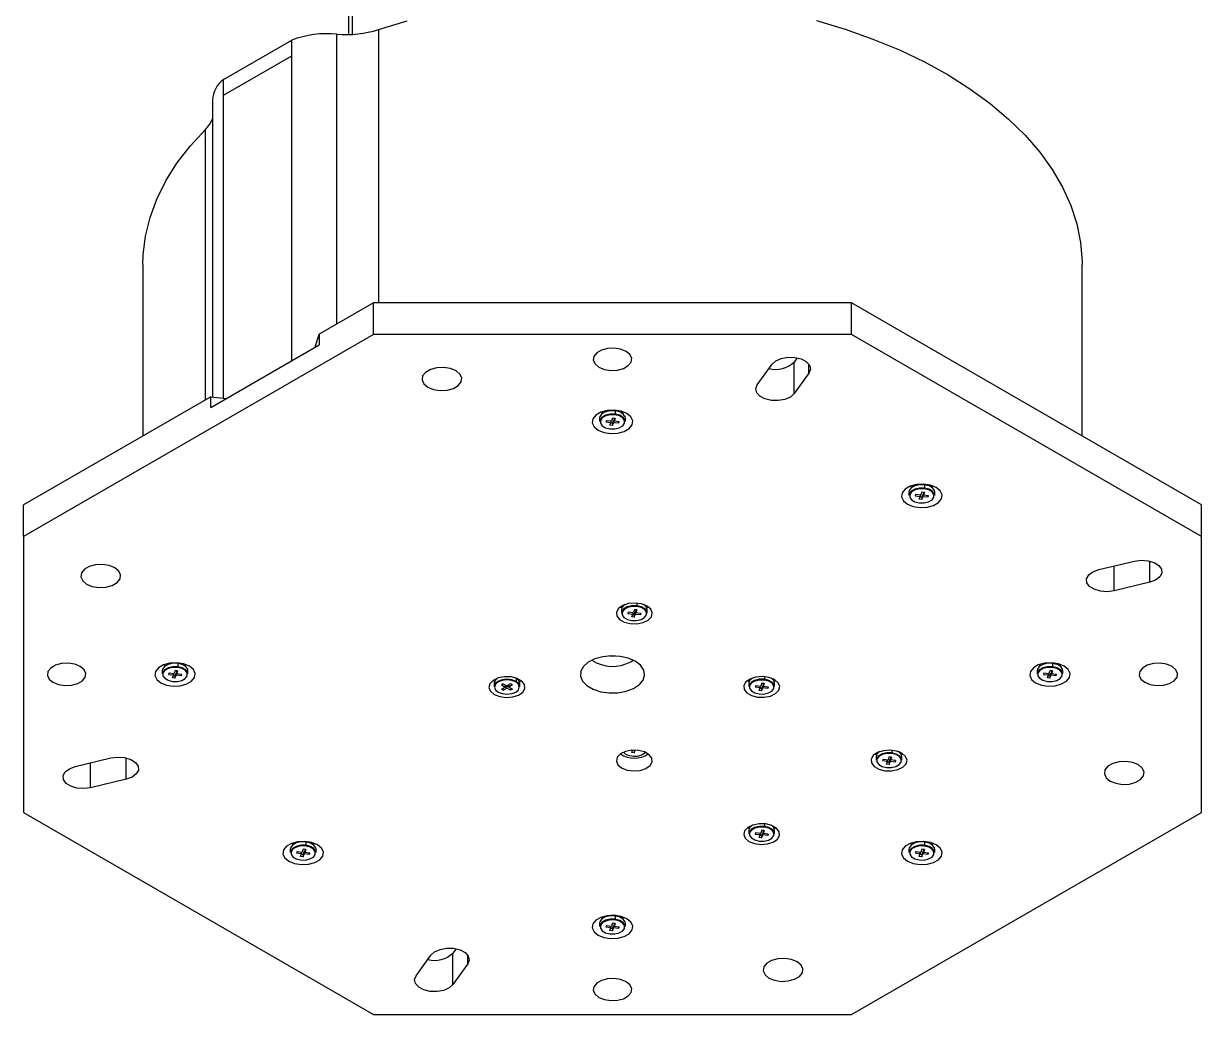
# Model space of a CAD drawing. Header units: millimetres. Extents: x 1258 to 2922, y -135 to 1239.
# Drawn here: x 1635.6 to 1727.1, y 7.3 to 84.3 of the extents above; entities that cross this region are included whole.
import ezdxf

# ---------------------------------------------------------------- set-up
doc = ezdxf.new("R2010")
doc.units = ezdxf.units.MM
doc.header["$LTSCALE"] = 6

msp = doc.modelspace()

# ---------------------------------------------------------------- linework, layer by layer
at = {"color": 8, "linetype": 'Continuous', "lineweight": 25}
for p, q in [((1661.14, 87.977), (1661.14, 83.459)), ((1659.932, 60.943), (1659.932, 83.479)), ((1663.17, 83.831), (1663.17, 62.594)), ((1649.721, 55.048), (1649.721, 76.066)), ((1696.628, 57.138), (1696.628, 57.823)), ((1681.466, 54.254), (1681.466, 54.224)), ((1705.508, 48.505), (1705.508, 48.475)), ((1720.346, 40.214), (1720.346, 42.151)), ((1723.117, 40.877), (1723.117, 42.531)), ((1683.266, 39.253), (1683.266, 39.052)), ((1647.466, 34.626), (1647.466, 34.596)), ((1715.466, 34.626), (1715.466, 34.596)), ((1673.868, 33.437), (1673.868, 33.18)), ((1693.165, 33.538), (1693.165, 33.337)), ((1703.065, 27.824), (1703.065, 27.622)), ((1640.796, 24.907), (1640.796, 26.844)), ((1643.568, 25.57), (1643.568, 27.223)), ((1693.165, 22.109), (1693.165, 21.907)), ((1657.424, 20.747), (1657.424, 20.717)), ((1705.508, 20.747), (1705.508, 20.717)), ((1681.466, 14.998), (1681.466, 14.969)), ((1670.111, 11.215), (1670.111, 11.9))]:
    msp.add_line(p, q, dxfattribs=at)
at = {"color": 7, "linetype": 'Continuous', "lineweight": 25}
for p, q in [((1660.847, 87.569), (1660.847, 83.448)), ((1651.135, 79.953), (1656.438, 83.015)), ((1656.438, 81.79), (1656.438, 83.015)), ((1651.135, 78.728), (1656.438, 81.79)), ((1656.438, 58.109), (1656.438, 81.79)), ((1651.135, 78.728), (1651.135, 79.953)), ((1650.276, 78.356), (1650.276, 55.274)), ((1651.135, 55.187), (1651.135, 78.728)), ((1644.864, 65.564), (1644.864, 52.244)), ((1717.864, 52.244), (1717.864, 65.564)), ((1662.792, 62.594), (1658.555, 60.148)), ((1662.792, 60.144), (1662.792, 62.594)), ((1699.935, 62.594), (1662.792, 62.594)), ((1699.935, 60.144), (1699.935, 62.594)), ((1727.138, 46.89), (1699.935, 62.594)), ((1662.792, 60.144), (1635.589, 44.44)), ((1658.253, 59.157), (1658.555, 60.148)), ((1658.555, 60.148), (1658.555, 59.332)), ((1699.935, 60.144), (1662.792, 60.144)), ((1727.138, 44.44), (1699.935, 60.144)), ((1650.137, 54.472), (1658.555, 59.332)), ((1692.616, 56.223), (1693.764, 57.823)), ((1695.72, 58.322), (1695.48, 57.987)), ((1695.48, 55.538), (1695.48, 57.987)), ((1696.628, 57.138), (1695.48, 55.538)), ((1650.137, 55.288), (1635.589, 46.89)), ((1650.137, 54.472), (1650.137, 55.288)), ((1650.137, 55.288), (1651.34, 55.166)), ((1680.864, 54.209), (1680.864, 54.146)), ((1681.569, 54.205), (1681.569, 53.944)), ((1681.864, 54.146), (1681.864, 54.209)), ((1680.364, 53.64), (1680.364, 53.379)), ((1680.895, 53.462), (1680.854, 53.349)), ((1680.854, 53.349), (1681.245, 53.302)), ((1680.895, 53.462), (1681.286, 53.415)), ((1681.163, 53.076), (1681.245, 53.302)), ((1681.359, 53.215), (1681.22, 53.232)), ((1681.245, 53.42), (1681.245, 53.302)), ((1681.368, 53.641), (1681.286, 53.415)), ((1681.359, 53.215), (1681.441, 53.441)), ((1681.359, 53.052), (1681.441, 53.278)), ((1681.359, 53.215), (1681.359, 53.052)), ((1681.564, 53.617), (1681.368, 53.641)), ((1681.482, 53.436), (1681.441, 53.441)), ((1681.441, 53.441), (1681.441, 53.278)), ((1681.832, 53.231), (1681.441, 53.278)), ((1681.507, 53.624), (1681.482, 53.554)), ((1681.564, 53.617), (1681.482, 53.391)), ((1681.482, 53.554), (1681.482, 53.391)), ((1681.873, 53.344), (1681.482, 53.391)), ((1681.832, 53.349), (1681.832, 53.231)), ((1681.873, 53.344), (1681.832, 53.231)), ((1682.364, 53.379), (1682.364, 53.64)), ((1681.359, 53.052), (1681.163, 53.076)), ((1704.405, 47.892), (1704.405, 47.63)), ((1704.936, 47.713), (1704.895, 47.6)), ((1704.905, 48.46), (1704.905, 48.397)), ((1704.936, 47.713), (1705.328, 47.666)), ((1705.287, 47.671), (1705.287, 47.553)), ((1705.41, 47.892), (1705.328, 47.666)), ((1705.4, 47.467), (1705.482, 47.693)), ((1705.606, 47.868), (1705.41, 47.892)), ((1705.524, 47.688), (1705.482, 47.693)), ((1705.482, 47.693), (1705.482, 47.529)), ((1705.549, 47.875), (1705.524, 47.806)), ((1705.606, 47.868), (1705.524, 47.642)), ((1705.524, 47.806), (1705.524, 47.642)), ((1705.915, 47.595), (1705.524, 47.642)), ((1705.61, 48.457), (1705.61, 48.195)), ((1705.905, 48.397), (1705.905, 48.46)), ((1706.405, 47.63), (1706.405, 47.892)), ((1635.589, 44.44), (1635.589, 46.89)), ((1704.895, 47.6), (1705.287, 47.553)), ((1705.205, 47.327), (1705.287, 47.553)), ((1705.4, 47.303), (1705.205, 47.327)), ((1705.4, 47.467), (1705.261, 47.483)), ((1705.4, 47.303), (1705.482, 47.529)), ((1705.4, 47.467), (1705.4, 47.303)), ((1705.874, 47.482), (1705.482, 47.529)), ((1705.874, 47.6), (1705.874, 47.482)), ((1705.915, 47.595), (1705.874, 47.482)), ((1727.138, 44.44), (1727.138, 46.89)), ((1635.589, 44.44), (1635.589, 22.997)), ((1727.138, 22.997), (1727.138, 44.44)), ((1719.159, 41.868), (1721.931, 42.531)), ((1723.117, 40.877), (1720.346, 40.214)), ((1681.975, 38.964), (1682.092, 38.891)), ((1682.061, 38.748), (1682.061, 38.487)), ((1682.592, 38.57), (1682.551, 38.457)), ((1682.551, 38.457), (1682.942, 38.409)), ((1682.592, 38.57), (1682.983, 38.522)), ((1682.942, 38.527), (1682.942, 38.409)), ((1683.065, 38.748), (1682.983, 38.522)), ((1683.056, 38.323), (1683.138, 38.549)), ((1683.261, 38.725), (1683.065, 38.748)), ((1683.179, 38.544), (1683.138, 38.549)), ((1683.138, 38.549), (1683.138, 38.386)), ((1683.204, 38.731), (1683.179, 38.662)), ((1683.261, 38.725), (1683.179, 38.499)), ((1683.179, 38.662), (1683.179, 38.499)), ((1683.57, 38.451), (1683.179, 38.499)), ((1683.529, 38.456), (1683.529, 38.338)), ((1683.57, 38.451), (1683.529, 38.338)), ((1684.061, 38.487), (1684.061, 38.748)), ((1682.86, 38.183), (1682.942, 38.409)), ((1683.056, 38.16), (1682.86, 38.183)), ((1683.056, 38.323), (1682.917, 38.34)), ((1683.056, 38.16), (1683.138, 38.386)), ((1683.056, 38.323), (1683.056, 38.16)), ((1683.529, 38.338), (1683.138, 38.386)), ((1682.778, 34.699), (1682.968, 34.826)), ((1646.364, 34.013), (1646.364, 33.751)), ((1646.864, 34.581), (1646.864, 34.518)), ((1647.368, 34.013), (1647.286, 33.787)), ((1647.564, 33.989), (1647.368, 34.013)), ((1647.507, 33.996), (1647.482, 33.927)), ((1647.564, 33.989), (1647.482, 33.763)), ((1647.482, 33.927), (1647.482, 33.763)), ((1647.569, 34.578), (1647.569, 34.316)), ((1647.864, 34.518), (1647.864, 34.581)), ((1648.364, 33.751), (1648.364, 34.013)), ((1714.364, 34.013), (1714.364, 33.751)), ((1714.864, 34.581), (1714.864, 34.518)), ((1715.368, 34.013), (1715.286, 33.787)), ((1715.564, 33.989), (1715.368, 34.013)), ((1715.507, 33.996), (1715.482, 33.927)), ((1715.564, 33.989), (1715.482, 33.763)), ((1715.482, 33.927), (1715.482, 33.763)), ((1715.569, 34.578), (1715.569, 34.316)), ((1715.864, 34.518), (1715.864, 34.581)), ((1716.364, 33.751), (1716.364, 34.013)), ((1646.895, 33.834), (1646.854, 33.721)), ((1646.854, 33.721), (1647.245, 33.674)), ((1646.895, 33.834), (1647.286, 33.787)), ((1647.163, 33.448), (1647.245, 33.674)), ((1647.359, 33.424), (1647.163, 33.448)), ((1647.359, 33.588), (1647.22, 33.604)), ((1647.245, 33.792), (1647.245, 33.674)), ((1647.359, 33.588), (1647.441, 33.814)), ((1647.359, 33.424), (1647.441, 33.65)), ((1647.359, 33.588), (1647.359, 33.424)), ((1647.482, 33.809), (1647.441, 33.814)), ((1647.441, 33.814), (1647.441, 33.65)), ((1647.832, 33.603), (1647.441, 33.65)), ((1647.873, 33.716), (1647.482, 33.763)), ((1647.832, 33.721), (1647.832, 33.603)), ((1647.873, 33.716), (1647.832, 33.603)), ((1672.075, 33.249), (1672.171, 33.188)), ((1672.161, 33.033), (1672.161, 32.772)), ((1672.171, 33.188), (1672.192, 33.176)), ((1672.878, 32.984), (1672.737, 32.902)), ((1672.878, 32.984), (1673.161, 32.821)), ((1673.444, 32.984), (1673.161, 32.821)), ((1673.585, 32.902), (1673.444, 32.984)), ((1674.13, 33.176), (1674.247, 33.249)), ((1674.161, 32.772), (1674.161, 33.033)), ((1691.874, 33.249), (1691.991, 33.176)), ((1691.96, 33.033), (1691.96, 32.772)), ((1692.965, 33.033), (1692.883, 32.807)), ((1693.161, 33.01), (1692.965, 33.033)), ((1693.104, 33.017), (1693.078, 32.947)), ((1693.161, 33.01), (1693.078, 32.784)), ((1693.96, 32.772), (1693.96, 33.033)), ((1714.895, 33.834), (1714.854, 33.721)), ((1714.854, 33.721), (1715.245, 33.674)), ((1714.895, 33.834), (1715.286, 33.787)), ((1715.163, 33.448), (1715.245, 33.674)), ((1715.359, 33.424), (1715.163, 33.448)), ((1715.359, 33.588), (1715.22, 33.604)), ((1715.245, 33.792), (1715.245, 33.674)), ((1715.359, 33.588), (1715.441, 33.814)), ((1715.359, 33.424), (1715.441, 33.65)), ((1715.359, 33.588), (1715.359, 33.424)), ((1715.482, 33.809), (1715.441, 33.814)), ((1715.441, 33.814), (1715.441, 33.65)), ((1715.832, 33.603), (1715.441, 33.65)), ((1715.873, 33.716), (1715.482, 33.763)), ((1715.832, 33.721), (1715.832, 33.603)), ((1715.873, 33.716), (1715.832, 33.603)), ((1672.454, 32.363), (1672.468, 32.355)), ((1672.737, 32.902), (1673.02, 32.739)), ((1672.737, 32.576), (1673.02, 32.739)), ((1672.878, 32.494), (1672.737, 32.576)), ((1672.878, 32.494), (1673.161, 32.657)), ((1672.878, 32.657), (1672.878, 32.494)), ((1673.02, 32.902), (1673.02, 32.739)), ((1673.02, 32.739), (1673.161, 32.821)), ((1673.302, 32.739), (1673.161, 32.821)), ((1673.161, 32.821), (1673.161, 32.657)), ((1673.444, 32.494), (1673.161, 32.657)), ((1673.585, 32.902), (1673.302, 32.739)), ((1673.302, 32.902), (1673.302, 32.739)), ((1673.585, 32.576), (1673.302, 32.739)), ((1673.444, 32.657), (1673.444, 32.494)), ((1673.585, 32.576), (1673.444, 32.494)), ((1692.491, 32.855), (1692.45, 32.742)), ((1692.45, 32.742), (1692.842, 32.694)), ((1692.491, 32.855), (1692.883, 32.807)), ((1692.76, 32.468), (1692.842, 32.694)), ((1692.955, 32.445), (1692.76, 32.468)), ((1692.955, 32.608), (1692.816, 32.625)), ((1692.842, 32.812), (1692.842, 32.694)), ((1692.955, 32.608), (1693.037, 32.834)), ((1692.955, 32.445), (1693.037, 32.671)), ((1692.955, 32.608), (1692.955, 32.445)), ((1693.078, 32.829), (1693.037, 32.834)), ((1693.037, 32.834), (1693.037, 32.671)), ((1693.429, 32.623), (1693.037, 32.671)), ((1693.078, 32.947), (1693.078, 32.784)), ((1693.47, 32.736), (1693.078, 32.784)), ((1693.429, 32.741), (1693.429, 32.623)), ((1693.47, 32.736), (1693.429, 32.623)), ((1682.86, 27.652), (1682.924, 27.829)), ((1683.056, 27.628), (1682.86, 27.652)), ((1683.056, 27.791), (1682.917, 27.808)), ((1683.056, 27.791), (1683.071, 27.832)), ((1683.056, 27.628), (1683.13, 27.831)), ((1683.056, 27.791), (1683.056, 27.628)), ((1701.774, 27.534), (1701.891, 27.461)), ((1639.61, 26.56), (1642.381, 27.223)), ((1701.86, 27.318), (1701.86, 27.057)), ((1702.391, 27.14), (1702.35, 27.027)), ((1702.35, 27.027), (1702.741, 26.979)), ((1702.391, 27.14), (1702.782, 27.092)), ((1702.659, 26.753), (1702.741, 26.979)), ((1702.855, 26.73), (1702.659, 26.753)), ((1702.855, 26.893), (1702.716, 26.91)), ((1702.741, 27.097), (1702.741, 26.979)), ((1702.864, 27.318), (1702.782, 27.092)), ((1702.855, 26.893), (1702.937, 27.119)), ((1702.855, 26.73), (1702.937, 26.956)), ((1702.855, 26.893), (1702.855, 26.73)), ((1703.06, 27.295), (1702.864, 27.318)), ((1702.978, 27.114), (1702.937, 27.119)), ((1702.937, 27.119), (1702.937, 26.956)), ((1703.328, 26.908), (1702.937, 26.956)), ((1703.003, 27.302), (1702.978, 27.232)), ((1703.06, 27.295), (1702.978, 27.069)), ((1702.978, 27.232), (1702.978, 27.069)), ((1703.369, 27.021), (1702.978, 27.069)), ((1703.328, 27.026), (1703.328, 26.908)), ((1703.369, 27.021), (1703.328, 26.908)), ((1703.86, 27.057), (1703.86, 27.318)), ((1643.568, 25.57), (1640.796, 24.907)), ((1635.589, 22.997), (1662.792, 7.293)), ((1699.935, 7.293), (1727.138, 22.997)), ((1691.874, 21.82), (1691.97, 21.758)), ((1691.96, 21.603), (1691.96, 21.342)), ((1691.97, 21.758), (1691.991, 21.746)), ((1692.491, 21.425), (1692.45, 21.312)), ((1692.45, 21.312), (1692.842, 21.265)), ((1692.491, 21.425), (1692.883, 21.378)), ((1692.76, 21.039), (1692.842, 21.265)), ((1692.955, 21.178), (1692.816, 21.195)), ((1692.842, 21.383), (1692.842, 21.265)), ((1692.965, 21.604), (1692.883, 21.378)), ((1692.955, 21.178), (1693.037, 21.404)), ((1692.955, 21.015), (1693.037, 21.241)), ((1692.955, 21.178), (1692.955, 21.015)), ((1693.161, 21.58), (1692.965, 21.604)), ((1693.078, 21.399), (1693.037, 21.404)), ((1693.037, 21.404), (1693.037, 21.241)), ((1693.429, 21.194), (1693.037, 21.241)), ((1693.104, 21.587), (1693.078, 21.517)), ((1693.161, 21.58), (1693.078, 21.354)), ((1693.078, 21.517), (1693.078, 21.354)), ((1693.47, 21.307), (1693.078, 21.354)), ((1693.429, 21.312), (1693.429, 21.194)), ((1693.47, 21.307), (1693.429, 21.194)), ((1693.929, 21.746), (1694.046, 21.82)), ((1693.96, 21.342), (1693.96, 21.603)), ((1656.822, 20.702), (1656.822, 20.639)), ((1657.527, 20.699), (1657.527, 20.437)), ((1657.822, 20.639), (1657.822, 20.702)), ((1692.955, 21.015), (1692.76, 21.039)), ((1704.905, 20.702), (1704.905, 20.639)), ((1705.61, 20.699), (1705.61, 20.437)), ((1705.905, 20.639), (1705.905, 20.702)), ((1656.322, 20.134), (1656.322, 19.872)), ((1656.853, 19.955), (1656.812, 19.842)), ((1656.812, 19.842), (1657.203, 19.795)), ((1656.853, 19.955), (1657.245, 19.908)), ((1657.121, 19.569), (1657.203, 19.795)), ((1657.317, 19.545), (1657.121, 19.569)), ((1657.317, 19.709), (1657.178, 19.726)), ((1657.203, 19.913), (1657.203, 19.795)), ((1657.327, 20.134), (1657.245, 19.908)), ((1657.317, 19.709), (1657.399, 19.935)), ((1657.317, 19.545), (1657.399, 19.771)), ((1657.317, 19.709), (1657.317, 19.545)), ((1657.522, 20.11), (1657.327, 20.134)), ((1657.44, 19.93), (1657.399, 19.935)), ((1657.399, 19.935), (1657.399, 19.771)), ((1657.791, 19.724), (1657.399, 19.771)), ((1657.466, 20.117), (1657.44, 20.048)), ((1657.522, 20.11), (1657.44, 19.884)), ((1657.44, 20.048), (1657.44, 19.884)), ((1657.832, 19.837), (1657.44, 19.884)), ((1657.791, 19.842), (1657.791, 19.724)), ((1657.832, 19.837), (1657.791, 19.724)), ((1658.322, 19.872), (1658.322, 20.134)), ((1704.405, 20.134), (1704.405, 19.872)), ((1704.936, 19.955), (1704.895, 19.842)), ((1704.895, 19.842), (1705.287, 19.795)), ((1704.936, 19.955), (1705.328, 19.908)), ((1705.205, 19.569), (1705.287, 19.795)), ((1705.4, 19.545), (1705.205, 19.569)), ((1705.4, 19.709), (1705.261, 19.726)), ((1705.287, 19.913), (1705.287, 19.795)), ((1705.41, 20.134), (1705.328, 19.908)), ((1705.4, 19.709), (1705.482, 19.935)), ((1705.4, 19.545), (1705.482, 19.771)), ((1705.4, 19.709), (1705.4, 19.545)), ((1705.606, 20.11), (1705.41, 20.134)), ((1705.524, 19.93), (1705.482, 19.935)), ((1705.482, 19.935), (1705.482, 19.771)), ((1705.874, 19.724), (1705.482, 19.771)), ((1705.549, 20.117), (1705.524, 20.048)), ((1705.606, 20.11), (1705.524, 19.884)), ((1705.524, 20.048), (1705.524, 19.884)), ((1705.915, 19.837), (1705.524, 19.884)), ((1705.874, 19.842), (1705.874, 19.724)), ((1705.915, 19.837), (1705.874, 19.724)), ((1706.405, 19.872), (1706.405, 20.134)), ((1680.864, 14.953), (1680.864, 14.891)), ((1681.569, 14.95), (1681.569, 14.689)), ((1681.864, 14.891), (1681.864, 14.953)), ((1680.364, 14.385), (1680.364, 14.124)), ((1680.895, 14.207), (1680.854, 14.094)), ((1680.854, 14.094), (1681.245, 14.046)), ((1680.895, 14.207), (1681.286, 14.159)), ((1681.163, 13.82), (1681.245, 14.046)), ((1681.359, 13.797), (1681.163, 13.82)), ((1681.359, 13.96), (1681.22, 13.977)), ((1681.245, 14.164), (1681.245, 14.046)), ((1681.368, 14.385), (1681.286, 14.159)), ((1681.359, 13.96), (1681.441, 14.186)), ((1681.359, 13.797), (1681.441, 14.023)), ((1681.359, 13.96), (1681.359, 13.797)), ((1681.564, 14.362), (1681.368, 14.385)), ((1681.482, 14.181), (1681.441, 14.186)), ((1681.441, 14.186), (1681.441, 14.023)), ((1681.832, 13.975), (1681.441, 14.023)), ((1681.507, 14.368), (1681.482, 14.299)), ((1681.564, 14.362), (1681.482, 14.136)), ((1681.482, 14.299), (1681.482, 14.136)), ((1681.873, 14.088), (1681.482, 14.136)), ((1681.832, 14.093), (1681.832, 13.975)), ((1681.873, 14.088), (1681.832, 13.975)), ((1682.364, 14.124), (1682.364, 14.385)), ((1669.204, 12.399), (1668.963, 12.064)), ((1668.963, 9.615), (1668.963, 12.064)), ((1666.099, 10.3), (1667.247, 11.9)), ((1670.111, 11.215), (1668.963, 9.615)), ((1662.792, 7.293), (1699.935, 7.293))]:
    msp.add_line(p, q, dxfattribs=at)
at = {"color": 7, "linetype": 'Continuous', "lineweight": 25, "flags": 128}
for points in [[(1663.17, 83.831), (1665.407, 84.515)], [(1697.21, 84.545), (1699.45, 83.866), (1701.604, 83.098), (1703.66, 82.247), (1705.609, 81.315), (1707.441, 80.307), (1709.148, 79.228), (1710.721, 78.084), (1712.154, 76.88), (1713.438, 75.621), (1714.568, 74.313), (1715.538, 72.964), (1716.344, 71.579), (1716.982, 70.166), (1717.449, 68.73), (1717.742, 67.278), (1717.861, 65.819), (1717.864, 65.564)], [(1644.864, 65.564), (1644.888, 66.33), (1645.067, 67.787), (1645.421, 69.234), (1645.948, 70.662), (1646.645, 72.067), (1647.509, 73.44), (1648.536, 74.775), (1649.721, 76.066)], [(1682.424, 58.823), (1681.997, 58.996), (1681.494, 59.074), (1680.975, 59.047), (1680.503, 58.92), (1680.135, 58.708), (1679.915, 58.435), (1679.869, 58.135), (1680.004, 57.845), (1680.303, 57.599), (1680.73, 57.426), (1681.233, 57.348), (1681.752, 57.375), (1682.224, 57.502), (1682.592, 57.714), (1682.812, 57.987), (1682.858, 58.286), (1682.723, 58.577), (1682.424, 58.823)], [(1693.764, 57.823), (1694.053, 58.085), (1694.48, 58.274), (1694.993, 58.367), (1695.531, 58.354), (1696.029, 58.235), (1696.425, 58.025), (1696.674, 57.749), (1696.744, 57.441), (1696.628, 57.138)], [(1669.201, 57.313), (1668.76, 57.491), (1668.24, 57.572), (1667.704, 57.544), (1667.216, 57.413), (1666.836, 57.193), (1666.608, 56.912), (1666.561, 56.602), (1666.7, 56.302), (1667.009, 56.047), (1667.45, 55.869), (1667.97, 55.789), (1668.506, 55.816), (1668.994, 55.947), (1669.375, 56.167), (1669.602, 56.449), (1669.649, 56.758), (1669.51, 57.058), (1669.201, 57.313)], [(1695.48, 55.538), (1695.191, 55.276), (1694.763, 55.086), (1694.25, 54.993), (1693.712, 55.007), (1693.215, 55.125), (1692.818, 55.335), (1692.569, 55.611), (1692.499, 55.919), (1692.616, 56.223)], [(1682.477, 53.989), (1682.029, 54.171), (1681.501, 54.252), (1680.956, 54.225), (1680.46, 54.091), (1680.073, 53.868), (1679.842, 53.582), (1679.794, 53.267), (1679.936, 52.962), (1680.25, 52.704), (1680.698, 52.522), (1681.226, 52.441), (1681.771, 52.468), (1682.267, 52.602), (1682.654, 52.825), (1682.885, 53.111), (1682.933, 53.426), (1682.791, 53.731), (1682.477, 53.989)], [(1681.569, 54.205), (1681.179, 54.208), (1680.817, 54.124), (1680.538, 53.966), (1680.385, 53.759), (1680.364, 53.64)], [(1680.586, 54.137), (1680.578, 54.126), (1680.514, 53.938)], [(1681.561, 54.215), (1681.562, 54.219), (1681.564, 54.222), (1681.565, 54.223), (1681.566, 54.222), (1681.567, 54.22), (1681.568, 54.216), (1681.569, 54.211), (1681.569, 54.205)], [(1682.364, 53.64), (1682.346, 53.747), (1682.201, 53.956), (1681.928, 54.117), (1681.569, 54.205)], [(1682.214, 53.938), (1682.149, 54.126), (1682.141, 54.137)], [(1681.569, 53.944), (1681.179, 53.946), (1680.817, 53.862), (1680.538, 53.705), (1680.385, 53.498), (1680.364, 53.379)], [(1681.561, 53.889), (1681.186, 53.891), (1680.838, 53.81), (1680.571, 53.659), (1680.424, 53.46), (1680.42, 53.244), (1680.56, 53.043), (1680.822, 52.889), (1681.166, 52.804)], [(1681.166, 52.804), (1681.541, 52.802), (1681.889, 52.883), (1682.156, 53.034), (1682.303, 53.233), (1682.307, 53.449), (1682.167, 53.65), (1681.905, 53.804), (1681.561, 53.889)], [(1682.364, 53.379), (1682.346, 53.486), (1682.201, 53.695), (1681.928, 53.856), (1681.569, 53.944)], [(1706.519, 48.241), (1706.071, 48.422), (1705.542, 48.503), (1704.997, 48.476), (1704.502, 48.342), (1704.115, 48.119), (1703.884, 47.833), (1703.836, 47.518), (1703.978, 47.213), (1704.291, 46.955), (1704.74, 46.774), (1705.268, 46.692), (1705.813, 46.719), (1706.309, 46.853), (1706.695, 47.076), (1706.926, 47.362), (1706.974, 47.677), (1706.833, 47.982), (1706.519, 48.241)], [(1705.61, 48.457), (1705.22, 48.459), (1704.858, 48.375), (1704.579, 48.217), (1704.426, 48.01), (1704.405, 47.892)], [(1705.61, 48.195), (1705.22, 48.198), (1704.858, 48.114), (1704.579, 47.956), (1704.426, 47.749), (1704.405, 47.63)], [(1705.602, 48.14), (1705.228, 48.142), (1704.88, 48.062), (1704.612, 47.91), (1704.466, 47.711), (1704.462, 47.495), (1704.601, 47.295), (1704.864, 47.14), (1705.208, 47.055)], [(1704.628, 48.388), (1704.62, 48.377), (1704.555, 48.19)], [(1705.208, 47.055), (1705.583, 47.053), (1705.93, 47.134), (1706.198, 47.285), (1706.345, 47.484), (1706.349, 47.7), (1706.209, 47.901), (1705.947, 48.055), (1705.602, 48.14)], [(1705.602, 48.467), (1705.604, 48.47), (1705.605, 48.473), (1705.607, 48.474), (1705.608, 48.473), (1705.609, 48.471), (1705.61, 48.467), (1705.61, 48.463), (1705.61, 48.457)], [(1706.405, 47.892), (1706.388, 47.998), (1706.242, 48.207), (1705.969, 48.368), (1705.61, 48.457)], [(1706.405, 47.63), (1706.388, 47.737), (1706.242, 47.946), (1705.969, 48.107), (1705.61, 48.195)], [(1706.255, 48.19), (1706.19, 48.377), (1706.182, 48.388)], [(1642.685, 42.005), (1642.244, 42.183), (1641.724, 42.264), (1641.188, 42.237), (1640.7, 42.105), (1640.319, 41.886), (1640.092, 41.604), (1640.045, 41.295), (1640.184, 40.994), (1640.493, 40.74), (1640.934, 40.562), (1641.454, 40.481), (1641.99, 40.508), (1642.478, 40.64), (1642.858, 40.859), (1643.086, 41.141), (1643.133, 41.451), (1642.994, 41.751), (1642.685, 42.005)], [(1721.931, 42.531), (1722.456, 42.598), (1722.99, 42.557), (1723.468, 42.414), (1723.831, 42.185), (1724.037, 41.898), (1724.061, 41.587), (1723.899, 41.291), (1723.571, 41.044), (1723.117, 40.877)], [(1720.346, 40.214), (1719.82, 40.147), (1719.286, 40.188), (1718.809, 40.331), (1718.445, 40.56), (1718.239, 40.847), (1718.216, 41.158), (1718.378, 41.454), (1718.705, 41.701), (1719.159, 41.868)], [(1684.051, 39.025), (1683.626, 39.193), (1683.125, 39.261), (1682.616, 39.22), (1682.166, 39.076), (1681.837, 38.847), (1681.674, 38.566), (1681.698, 38.269), (1681.906, 37.997), (1682.269, 37.787), (1682.74, 37.667), (1683.254, 37.653), (1683.742, 37.748), (1684.138, 37.938), (1684.388, 38.197), (1684.459, 38.491), (1684.341, 38.78), (1684.051, 39.025)], [(1683.266, 39.052), (1682.876, 39.054), (1682.514, 38.97), (1682.235, 38.812), (1682.082, 38.605), (1682.061, 38.487)], [(1683.258, 38.996), (1682.883, 38.998), (1682.535, 38.918), (1682.268, 38.766), (1682.121, 38.568), (1682.117, 38.351), (1682.257, 38.151), (1682.519, 37.996), (1682.864, 37.911)], [(1682.864, 37.911), (1683.238, 37.909), (1683.586, 37.99), (1683.853, 38.141), (1684, 38.34), (1684.004, 38.556), (1683.864, 38.757), (1683.602, 38.911), (1683.258, 38.996)], [(1684.061, 38.487), (1684.043, 38.593), (1683.898, 38.802), (1683.625, 38.963), (1683.266, 39.052)], [(1684.029, 38.891), (1684.138, 38.958), (1684.146, 38.964)], [(1683.131, 34.739), (1682.589, 34.977), (1681.955, 35.121), (1681.278, 35.161), (1680.607, 35.094), (1679.992, 34.925), (1679.479, 34.667), (1679.106, 34.339), (1678.9, 33.964), (1678.877, 33.571), (1679.038, 33.189), (1679.371, 32.847), (1679.853, 32.569), (1680.446, 32.376), (1681.108, 32.283), (1681.788, 32.296), (1682.437, 32.415), (1683.007, 32.631), (1683.454, 32.927), (1683.746, 33.282), (1683.862, 33.669), (1683.792, 34.06), (1683.543, 34.426), (1683.131, 34.739)], [(1681.167, 35.157), (1681.364, 35.14), (1681.56, 35.157)], [(1639.998, 34.331), (1639.571, 34.503), (1639.068, 34.581), (1638.549, 34.555), (1638.077, 34.428), (1637.708, 34.215), (1637.488, 33.943), (1637.443, 33.643), (1637.578, 33.353), (1637.876, 33.106), (1638.303, 32.934), (1638.806, 32.856), (1639.325, 32.882), (1639.797, 33.009), (1640.166, 33.222), (1640.386, 33.495), (1640.431, 33.794), (1640.297, 34.085), (1639.998, 34.331)], [(1648.477, 34.362), (1648.029, 34.543), (1647.501, 34.624), (1646.956, 34.597), (1646.46, 34.463), (1646.073, 34.24), (1645.842, 33.954), (1645.794, 33.639), (1645.936, 33.334), (1646.25, 33.076), (1646.698, 32.895), (1647.226, 32.813), (1647.771, 32.84), (1648.267, 32.974), (1648.654, 33.197), (1648.885, 33.483), (1648.933, 33.798), (1648.791, 34.103), (1648.477, 34.362)], [(1647.569, 34.578), (1647.179, 34.58), (1646.817, 34.496), (1646.538, 34.338), (1646.385, 34.131), (1646.364, 34.013)], [(1647.569, 34.316), (1647.179, 34.319), (1646.817, 34.235), (1646.538, 34.077), (1646.385, 33.87), (1646.364, 33.751)], [(1647.561, 34.261), (1647.186, 34.263), (1646.838, 34.183), (1646.571, 34.031), (1646.424, 33.832), (1646.42, 33.616), (1646.56, 33.416), (1646.822, 33.261), (1647.166, 33.176)], [(1646.586, 34.51), (1646.578, 34.498), (1646.514, 34.311)], [(1647.166, 33.176), (1647.541, 33.174), (1647.889, 33.255), (1648.156, 33.406), (1648.303, 33.605), (1648.307, 33.821), (1648.167, 34.022), (1647.905, 34.176), (1647.561, 34.261)], [(1647.561, 34.588), (1647.562, 34.591), (1647.564, 34.594), (1647.565, 34.595), (1647.566, 34.594), (1647.567, 34.592), (1647.568, 34.588), (1647.569, 34.584), (1647.569, 34.578)], [(1648.364, 34.013), (1648.346, 34.119), (1648.201, 34.328), (1647.928, 34.489), (1647.569, 34.578)], [(1648.364, 33.751), (1648.346, 33.858), (1648.201, 34.067), (1647.928, 34.228), (1647.569, 34.316)], [(1648.214, 34.311), (1648.149, 34.498), (1648.141, 34.51)], [(1716.477, 34.362), (1716.029, 34.543), (1715.501, 34.624), (1714.956, 34.597), (1714.46, 34.463), (1714.073, 34.24), (1713.842, 33.954), (1713.794, 33.639), (1713.936, 33.334), (1714.25, 33.076), (1714.698, 32.895), (1715.226, 32.813), (1715.771, 32.84), (1716.267, 32.974), (1716.654, 33.197), (1716.885, 33.483), (1716.933, 33.798), (1716.791, 34.103), (1716.477, 34.362)], [(1715.569, 34.578), (1715.179, 34.58), (1714.817, 34.496), (1714.538, 34.338), (1714.385, 34.131), (1714.364, 34.013)], [(1715.569, 34.316), (1715.179, 34.319), (1714.817, 34.235), (1714.538, 34.077), (1714.385, 33.87), (1714.364, 33.751)], [(1715.561, 34.261), (1715.186, 34.263), (1714.838, 34.183), (1714.571, 34.031), (1714.424, 33.832), (1714.42, 33.616), (1714.56, 33.416), (1714.822, 33.261), (1715.166, 33.176)], [(1714.586, 34.51), (1714.578, 34.498), (1714.514, 34.311)], [(1715.166, 33.176), (1715.541, 33.174), (1715.889, 33.255), (1716.156, 33.406), (1716.303, 33.605), (1716.307, 33.821), (1716.167, 34.022), (1715.905, 34.176), (1715.561, 34.261)], [(1715.561, 34.588), (1715.562, 34.591), (1715.564, 34.594), (1715.565, 34.595), (1715.566, 34.594), (1715.567, 34.592), (1715.568, 34.588), (1715.569, 34.584), (1715.569, 34.578)], [(1716.364, 34.013), (1716.346, 34.119), (1716.201, 34.328), (1715.928, 34.489), (1715.569, 34.578)], [(1716.364, 33.751), (1716.346, 33.858), (1716.201, 34.067), (1715.928, 34.228), (1715.569, 34.316)], [(1716.214, 34.311), (1716.149, 34.498), (1716.141, 34.51)], [(1724.851, 34.331), (1724.424, 34.503), (1723.921, 34.581), (1723.402, 34.555), (1722.93, 34.428), (1722.561, 34.215), (1722.341, 33.943), (1722.296, 33.643), (1722.43, 33.353), (1722.729, 33.106), (1723.156, 32.934), (1723.659, 32.856), (1724.178, 32.882), (1724.65, 33.009), (1725.019, 33.222), (1725.239, 33.495), (1725.284, 33.794), (1725.149, 34.085), (1724.851, 34.331)], [(1672.171, 32.168), (1672.596, 32), (1673.096, 31.932), (1673.606, 31.973), (1674.055, 32.117), (1674.384, 32.346), (1674.548, 32.627), (1674.524, 32.924), (1674.316, 33.196), (1673.952, 33.406), (1673.482, 33.526), (1672.968, 33.539), (1672.48, 33.445), (1672.084, 33.255), (1671.834, 32.996), (1671.763, 32.702), (1671.88, 32.413), (1672.171, 32.168)], [(1672.435, 33.43), (1672.237, 33.254), (1672.161, 33.033)], [(1673.868, 33.18), (1673.544, 33.305), (1673.161, 33.349), (1672.778, 33.305), (1672.454, 33.18), (1672.237, 32.993), (1672.161, 32.772)], [(1673.84, 33.131), (1673.528, 33.251), (1673.161, 33.293), (1672.794, 33.251), (1672.482, 33.131), (1672.274, 32.951), (1672.201, 32.739), (1672.274, 32.527), (1672.482, 32.347)], [(1672.482, 32.347), (1672.794, 32.227), (1673.161, 32.185), (1673.528, 32.227), (1673.84, 32.347), (1674.048, 32.527), (1674.121, 32.739), (1674.048, 32.951), (1673.84, 33.131)], [(1674.161, 32.772), (1674.085, 32.993), (1673.868, 33.18)], [(1674.161, 33.033), (1674.085, 33.254), (1673.887, 33.43)], [(1693.95, 33.31), (1693.526, 33.478), (1693.025, 33.546), (1692.515, 33.505), (1692.066, 33.361), (1691.737, 33.132), (1691.573, 32.851), (1691.597, 32.554), (1691.805, 32.282), (1692.169, 32.072), (1692.64, 31.952), (1693.153, 31.939), (1693.641, 32.033), (1694.037, 32.223), (1694.287, 32.482), (1694.359, 32.776), (1694.241, 33.065), (1693.95, 33.31)], [(1693.165, 33.337), (1692.775, 33.339), (1692.413, 33.255), (1692.134, 33.097), (1691.981, 32.89), (1691.96, 32.772)], [(1693.157, 33.281), (1692.783, 33.284), (1692.435, 33.203), (1692.167, 33.052), (1692.02, 32.853), (1692.017, 32.637), (1692.156, 32.436), (1692.418, 32.281), (1692.763, 32.197)], [(1692.763, 32.197), (1693.138, 32.194), (1693.485, 32.275), (1693.753, 32.426), (1693.9, 32.625), (1693.903, 32.841), (1693.764, 33.042), (1693.502, 33.197), (1693.157, 33.281)], [(1693.96, 32.772), (1693.943, 32.878), (1693.797, 33.087), (1693.524, 33.248), (1693.165, 33.337)], [(1693.929, 33.176), (1694.037, 33.243), (1694.046, 33.249)], [(1682.071, 26.453), (1682.495, 26.285), (1682.996, 26.217), (1683.505, 26.258), (1683.955, 26.402), (1684.284, 26.631), (1684.447, 26.912), (1684.423, 27.209), (1684.216, 27.481), (1683.852, 27.691), (1683.381, 27.811), (1682.867, 27.825), (1682.379, 27.73), (1681.983, 27.54), (1681.733, 27.281), (1681.662, 26.987), (1681.78, 26.698), (1682.071, 26.453)], [(1683.753, 27.539), (1683.886, 27.629), (1683.922, 27.661)], [(1703.85, 27.596), (1703.425, 27.763), (1702.924, 27.831), (1702.415, 27.79), (1701.965, 27.646), (1701.636, 27.417), (1701.473, 27.136), (1701.497, 26.839), (1701.705, 26.567), (1702.068, 26.357), (1702.539, 26.237), (1703.053, 26.224), (1703.541, 26.318), (1703.937, 26.508), (1704.187, 26.767), (1704.258, 27.061), (1704.14, 27.351), (1703.85, 27.596)], [(1703.065, 27.622), (1702.675, 27.624), (1702.313, 27.54), (1702.034, 27.382), (1701.881, 27.175), (1701.86, 27.057)], [(1703.057, 27.567), (1702.682, 27.569), (1702.334, 27.488), (1702.067, 27.337), (1701.92, 27.138), (1701.916, 26.922), (1702.056, 26.721), (1702.318, 26.567), (1702.663, 26.482)], [(1702.663, 26.482), (1703.037, 26.48), (1703.385, 26.56), (1703.652, 26.711), (1703.799, 26.91), (1703.803, 27.127), (1703.663, 27.327), (1703.401, 27.482), (1703.057, 27.567)], [(1703.86, 27.057), (1703.842, 27.164), (1703.697, 27.373), (1703.424, 27.533), (1703.065, 27.622)], [(1703.828, 27.461), (1703.937, 27.528), (1703.945, 27.534)], [(1640.796, 24.907), (1640.271, 24.84), (1639.737, 24.88), (1639.259, 25.024), (1638.896, 25.253), (1638.69, 25.54), (1638.666, 25.85), (1638.828, 26.147), (1639.156, 26.393), (1639.61, 26.56)], [(1642.381, 27.223), (1642.907, 27.29), (1643.441, 27.25), (1643.918, 27.106), (1644.282, 26.877), (1644.488, 26.59), (1644.511, 26.279), (1644.349, 25.983), (1644.022, 25.737), (1643.568, 25.57)], [(1722.234, 26.698), (1721.793, 26.876), (1721.273, 26.956), (1720.737, 26.929), (1720.249, 26.798), (1719.869, 26.578), (1719.641, 26.296), (1719.594, 25.987), (1719.733, 25.687), (1720.042, 25.432), (1720.483, 25.254), (1721.003, 25.173), (1721.539, 25.201), (1722.027, 25.332), (1722.408, 25.552), (1722.635, 25.833), (1722.682, 26.143), (1722.543, 26.443), (1722.234, 26.698)], [(1691.97, 20.738), (1692.395, 20.57), (1692.895, 20.502), (1693.405, 20.543), (1693.854, 20.688), (1694.183, 20.916), (1694.347, 21.198), (1694.323, 21.494), (1694.115, 21.766), (1693.751, 21.976), (1693.281, 22.096), (1692.767, 22.11), (1692.279, 22.015), (1691.883, 21.826), (1691.633, 21.566), (1691.562, 21.272), (1691.679, 20.983), (1691.97, 20.738)], [(1693.165, 21.907), (1692.775, 21.909), (1692.413, 21.825), (1692.134, 21.668), (1691.981, 21.46), (1691.96, 21.342)], [(1693.157, 21.852), (1692.783, 21.854), (1692.435, 21.773), (1692.167, 21.622), (1692.02, 21.423), (1692.017, 21.207), (1692.156, 21.006), (1692.418, 20.852), (1692.763, 20.767)], [(1692.763, 20.767), (1693.138, 20.765), (1693.485, 20.845), (1693.753, 20.997), (1693.9, 21.196), (1693.903, 21.412), (1693.764, 21.612), (1693.502, 21.767), (1693.157, 21.852)], [(1693.96, 21.342), (1693.943, 21.449), (1693.797, 21.658), (1693.524, 21.819), (1693.165, 21.907)], [(1658.436, 20.483), (1657.987, 20.664), (1657.459, 20.746), (1656.914, 20.718), (1656.418, 20.585), (1656.032, 20.361), (1655.801, 20.075), (1655.753, 19.761), (1655.894, 19.455), (1656.208, 19.197), (1656.656, 19.016), (1657.185, 18.934), (1657.73, 18.962), (1658.225, 19.095), (1658.612, 19.318), (1658.843, 19.604), (1658.891, 19.919), (1658.749, 20.224), (1658.436, 20.483)], [(1657.527, 20.699), (1657.137, 20.701), (1656.775, 20.617), (1656.496, 20.459), (1656.343, 20.252), (1656.322, 20.134)], [(1657.527, 20.437), (1657.137, 20.44), (1656.775, 20.356), (1656.496, 20.198), (1656.343, 19.991), (1656.322, 19.872)], [(1657.519, 20.382), (1657.144, 20.384), (1656.797, 20.304), (1656.529, 20.152), (1656.382, 19.953), (1656.378, 19.737), (1656.518, 19.537), (1656.78, 19.382), (1657.125, 19.297)], [(1656.545, 20.631), (1656.537, 20.62), (1656.472, 20.432)], [(1657.125, 19.297), (1657.499, 19.295), (1657.847, 19.376), (1658.115, 19.527), (1658.261, 19.726), (1658.265, 19.942), (1658.126, 20.143), (1657.863, 20.297), (1657.519, 20.382)], [(1657.519, 20.709), (1657.52, 20.713), (1657.522, 20.715), (1657.523, 20.716), (1657.525, 20.715), (1657.526, 20.713), (1657.526, 20.709), (1657.527, 20.705), (1657.527, 20.699)], [(1658.322, 20.134), (1658.305, 20.24), (1658.159, 20.449), (1657.886, 20.61), (1657.527, 20.699)], [(1658.322, 19.872), (1658.305, 19.979), (1658.159, 20.188), (1657.886, 20.349), (1657.527, 20.437)], [(1658.172, 20.432), (1658.107, 20.62), (1658.099, 20.631)], [(1706.519, 20.483), (1706.071, 20.664), (1705.542, 20.746), (1704.997, 20.718), (1704.502, 20.585), (1704.115, 20.361), (1703.884, 20.075), (1703.836, 19.761), (1703.978, 19.455), (1704.291, 19.197), (1704.74, 19.016), (1705.268, 18.934), (1705.813, 18.962), (1706.309, 19.095), (1706.695, 19.318), (1706.926, 19.604), (1706.974, 19.919), (1706.833, 20.224), (1706.519, 20.483)], [(1705.61, 20.699), (1705.22, 20.701), (1704.858, 20.617), (1704.579, 20.459), (1704.426, 20.252), (1704.405, 20.134)], [(1705.61, 20.437), (1705.22, 20.44), (1704.858, 20.356), (1704.579, 20.198), (1704.426, 19.991), (1704.405, 19.872)], [(1705.602, 20.382), (1705.228, 20.384), (1704.88, 20.304), (1704.612, 20.152), (1704.466, 19.953), (1704.462, 19.737), (1704.601, 19.537), (1704.864, 19.382), (1705.208, 19.297)], [(1704.628, 20.631), (1704.62, 20.62), (1704.555, 20.432)], [(1705.208, 19.297), (1705.583, 19.295), (1705.93, 19.376), (1706.198, 19.527), (1706.345, 19.726), (1706.349, 19.942), (1706.209, 20.143), (1705.947, 20.297), (1705.602, 20.382)], [(1705.602, 20.709), (1705.604, 20.713), (1705.605, 20.715), (1705.607, 20.716), (1705.608, 20.715), (1705.609, 20.713), (1705.61, 20.709), (1705.61, 20.705), (1705.61, 20.699)], [(1706.405, 20.134), (1706.388, 20.24), (1706.242, 20.449), (1705.969, 20.61), (1705.61, 20.699)], [(1706.405, 19.872), (1706.388, 19.979), (1706.242, 20.188), (1705.969, 20.349), (1705.61, 20.437)], [(1706.255, 20.432), (1706.19, 20.62), (1706.182, 20.631)], [(1682.477, 14.734), (1682.029, 14.915), (1681.501, 14.997), (1680.956, 14.969), (1680.46, 14.836), (1680.073, 14.612), (1679.842, 14.326), (1679.794, 14.012), (1679.936, 13.707), (1680.25, 13.448), (1680.698, 13.267), (1681.226, 13.185), (1681.771, 13.213), (1682.267, 13.346), (1682.654, 13.569), (1682.885, 13.856), (1682.933, 14.17), (1682.791, 14.475), (1682.477, 14.734)], [(1681.569, 14.95), (1681.179, 14.952), (1680.817, 14.868), (1680.538, 14.711), (1680.385, 14.503), (1680.364, 14.385)], [(1681.569, 14.689), (1681.179, 14.691), (1680.817, 14.607), (1680.538, 14.449), (1680.385, 14.242), (1680.364, 14.124)], [(1680.586, 14.882), (1680.578, 14.871), (1680.514, 14.683)], [(1681.561, 14.96), (1681.562, 14.964), (1681.564, 14.966), (1681.565, 14.967), (1681.566, 14.966), (1681.567, 14.964), (1681.568, 14.961), (1681.569, 14.956), (1681.569, 14.95)], [(1682.364, 14.385), (1682.346, 14.492), (1682.201, 14.701), (1681.928, 14.862), (1681.569, 14.95)], [(1682.364, 14.124), (1682.346, 14.23), (1682.201, 14.439), (1681.928, 14.6), (1681.569, 14.689)], [(1682.214, 14.683), (1682.149, 14.871), (1682.141, 14.882)], [(1681.561, 14.633), (1681.186, 14.636), (1680.838, 14.555), (1680.571, 14.404), (1680.424, 14.205), (1680.42, 13.988), (1680.56, 13.788), (1680.822, 13.633), (1681.166, 13.549)], [(1681.166, 13.549), (1681.541, 13.546), (1681.889, 13.627), (1682.156, 13.778), (1682.303, 13.977), (1682.307, 14.193), (1682.167, 14.394), (1681.905, 14.548), (1681.561, 14.633)], [(1667.247, 11.9), (1667.536, 12.162), (1667.964, 12.351), (1668.477, 12.444), (1669.015, 12.431), (1669.512, 12.312), (1669.909, 12.102), (1670.158, 11.826), (1670.228, 11.518), (1670.111, 11.215)], [(1695.718, 11.39), (1695.277, 11.568), (1694.757, 11.649), (1694.221, 11.622), (1693.733, 11.49), (1693.352, 11.27), (1693.125, 10.989), (1693.078, 10.679), (1693.217, 10.379), (1693.526, 10.124), (1693.967, 9.946), (1694.487, 9.866), (1695.023, 9.893), (1695.511, 10.024), (1695.891, 10.244), (1696.119, 10.526), (1696.166, 10.835), (1696.027, 11.135), (1695.718, 11.39)], [(1668.963, 9.615), (1668.674, 9.353), (1668.247, 9.163), (1667.734, 9.07), (1667.196, 9.084), (1666.698, 9.203), (1666.302, 9.412), (1666.053, 9.688), (1665.983, 9.996), (1666.099, 10.3)], [(1682.424, 9.839), (1681.997, 10.011), (1681.494, 10.089), (1680.975, 10.063), (1680.503, 9.936), (1680.135, 9.723), (1679.915, 9.451), (1679.869, 9.151), (1680.004, 8.86), (1680.303, 8.614), (1680.73, 8.442), (1681.233, 8.364), (1681.752, 8.39), (1682.224, 8.517), (1682.592, 8.73), (1682.812, 9.002), (1682.858, 9.302), (1682.723, 9.592), (1682.424, 9.839)]]:
    msp.add_lwpolyline(points, dxfattribs=at)
at = {"color": 7, "linetype": 'Continuous', "lineweight": 25}
for centre, radius, start, end in [((1659.189, 75.695), 7.819, 84.54384, 110.59785), ((1660.685, 91.631), 8.187, 264.72557, 287.67542), ((1652.424, 78.23), 2.153, 126.80858, 176.62535), ((1648.091, 77.751), 2.344, 314.0527, 338.7444), ((1694.049, 59.51), 2.089, 255.43342, 313.22103), ((1681.378, 53.944), 0.191, 343.1405, 359.96115), ((1705.419, 48.195), 0.191, 343.1405, 359.96115), ((1682.558, 38.698), 0.499, 116.46984, 174.26604), ((1683.075, 39.052), 0.191, 343.1405, 359.96115), ((1683.568, 38.701), 0.495, 5.436, 63.82812), ((1681.373, 37.247), 2.91, 236.3202, 298.86425), ((1647.378, 34.316), 0.191, 343.1405, 359.96115), ((1715.378, 34.316), 0.191, 343.1405, 359.96115), ((1673.807, 33.183), 0.0615, 302.60548, 357.39452), ((1692.457, 32.983), 0.499, 116.46984, 174.26604), ((1692.974, 33.337), 0.191, 343.1405, 359.96115), ((1693.467, 32.986), 0.495, 5.436, 63.82812), ((1683.061, 29.222), 2.007, 237.25301, 302.74699), ((1682.91, 28.377), 0.998, 225.42809, 267.34078), ((1683.102, 28.571), 1.214, 258.69309, 311.8289), ((1702.357, 27.268), 0.499, 116.46984, 174.26604), ((1702.874, 27.622), 0.191, 343.1405, 359.96115), ((1703.367, 27.271), 0.495, 5.436, 63.82812), ((1692.457, 21.553), 0.499, 116.46984, 174.26604), ((1693.467, 21.556), 0.495, 5.436, 63.82812), ((1692.974, 21.907), 0.191, 343.1405, 359.96115), ((1657.336, 20.438), 0.191, 343.1405, 359.96115), ((1705.419, 20.438), 0.191, 343.1405, 359.96115), ((1681.378, 14.689), 0.191, 343.1405, 359.96115), ((1667.532, 13.587), 2.089, 255.43342, 313.22103)]:
    msp.add_arc(centre, radius, start, end, dxfattribs=at)

doc.saveas('drawing.dxf')
